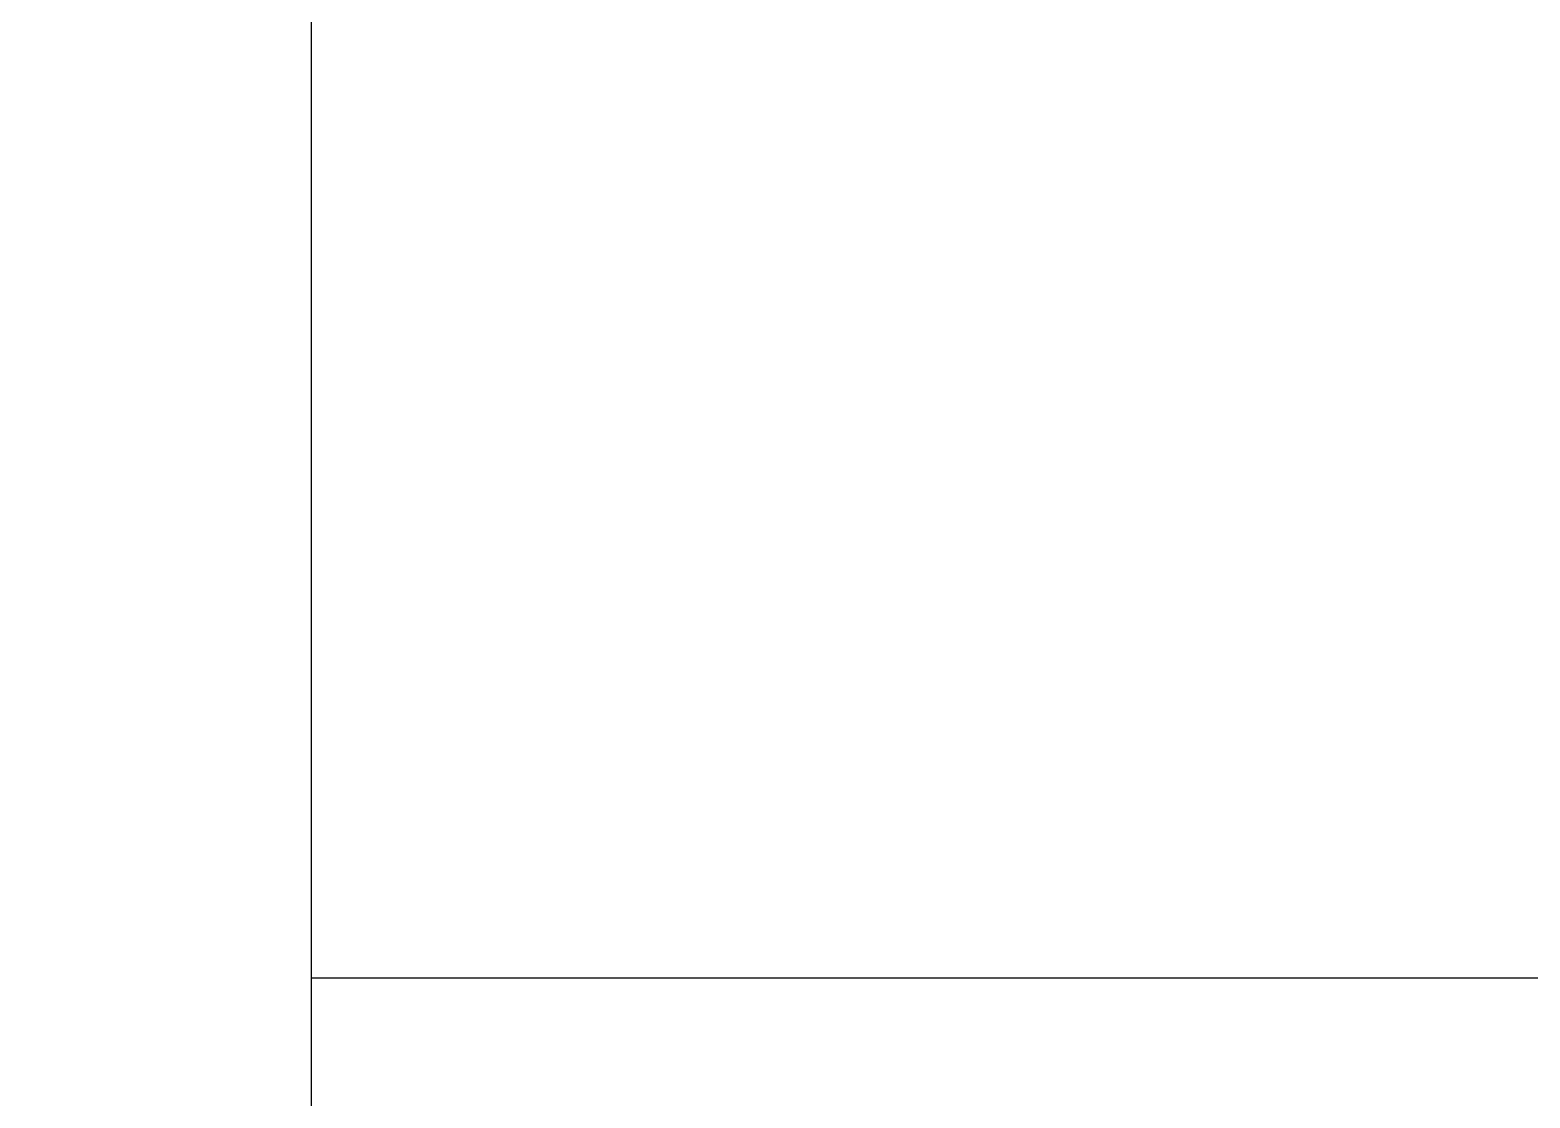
# Model space of a CAD drawing. Header units: inches. Extents: x 21 to 32698, y 13 to 3712.
# Drawn here: x 3757.62 to 3804.06, y 913.09 to 946.15 of the extents above; entities that cross this region are included whole.
import ezdxf

# ---------------------------------------------------------------- set-up
doc = ezdxf.new("R2010")
doc.units = ezdxf.units.IN
doc.header["$MEASUREMENT"] = 0
doc.layers.add('Z_MİM_-KM-PATTERN-00', color=8, linetype='Continuous', lineweight=25)
doc.layers.add('Z_MİM_-KM-STRS', color=8, linetype='Continuous', lineweight=25)

# ---------------------------------------------------------------- blocks, each defined once
blk = doc.blocks.new('TRETUVAR')
at = {"layer": 'Z_MİM_-KM-PATTERN-00'}
h = blk.add_hatch(dxfattribs=at)
h.set_pattern_fill('AR-B816', color=256, scale=0.3, angle=90)
h.set_pattern_definition([(90, (21322.77, 490.03), (-60.96, 4e-15), []), (180, (21322.77, 490.03), (-60.96, -60.96), [60.96, -60.96])])
h.paths.add_polyline_path([(22632.772, 2700.032), (19252.772, 2700.032), (19252.772, 2750.032), (19097.772, 2750.032), (19097.772, 2610.032), (22542.772, 2610.032), (22542.772, 2080.13), (22697.772, 2080.13), (22697.772, 1460.13), (22542.772, 1460.13), (22542.772, 980.032), (21222.771, 980.032), (21222.771, 590.032), (20152.772, 590.032), (20152.772, 980.032), (19012.772, 980.032), (19012.775, 1635.031), (18722.771, 1635.031), (18722.772, 2610.032), (18807.772, 2610.032), (18807.772, 2750.032), (18632.772, 2750.032), (18632.771, 1545.031), (18922.774, 1545.031), (18922.771, 890.032), (19882.772, 890.032), (19882.772, 665.017), (20022.751, 665.033), (20022.77, 490.032), (21322.771, 490.032), (21322.771, 890.032), (22632.772, 890.032), (22632.772, 1220.13), (22797.772, 1220.13), (22797.772, 2180.13), (22632.772, 2180.13)])
h.paths.add_polyline_path([(19082.772, 2750.032), (18822.772, 2750.032), (18822.772, 2610.032), (19082.772, 2610.032)], flags=16)

msp = doc.modelspace()

# ---------------------------------------------------------------- block references
at = {"layer": 'Z_MİM_-KM-STRS'}
msp.add_blockref('TRETUVAR', (-15696.014, -12.949), dxfattribs=at)

doc.saveas('drawing.dxf')
